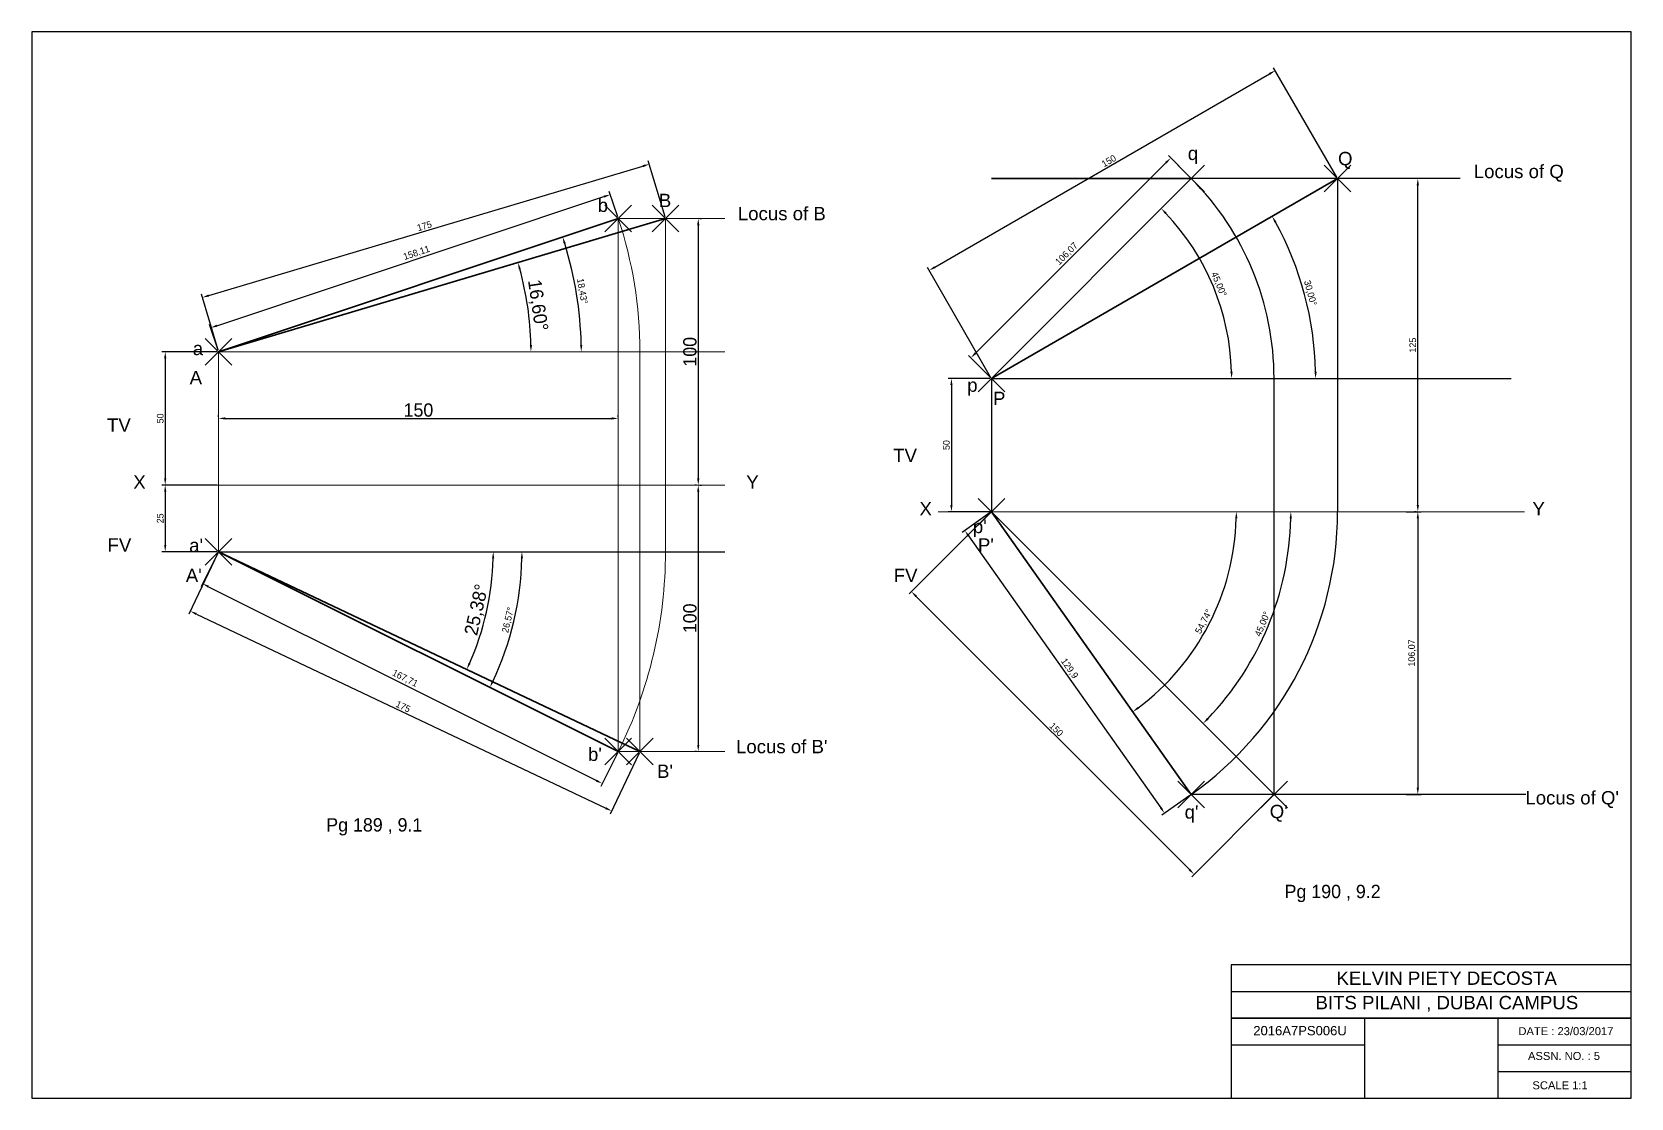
# Model space of a CAD drawing. Header units: millimetres. Extents: x 0 to 600, y 0 to 400.
import ezdxf

# ---------------------------------------------------------------- set-up
doc = ezdxf.new("R2010")
doc.units = ezdxf.units.MM
doc.header["$PDMODE"] = 3
doc.header["$PDSIZE"] = 5
doc.styles.add('MARKING', font='arial.ttf', dxfattribs={"height": 5})
doc.dimstyles.new('ISO-25', dxfattribs={"dimtxt": 2.5, "dimasz": 2.5, "dimexe": 1.25, "dimexo": 0.625, "dimtad": 1, "dimtxsty": 'Standard', "dimcen": 2.5, "dimadec": 0, "dimazin": 0, "dimtfac": 1, "dimtmove": 0, "dimatfit": 3, "dimfxl": 1, "dimarcsym": 0})

# ---------------------------------------------------------------- blocks, each defined once
blk = doc.blocks.new('*D2')
at = {"color": 0, "lineweight": -2, "transparency": 16777216}
for p, q in [((250.62, 330), (251.25, 330)), ((250, 327.5), (250, 232.5)), ((249.38, 230), (248.75, 230))]:
    blk.add_line(p, q, dxfattribs=at)
at = {"color": 0, "transparency": 16777216}
for points in [[(249.58, 327.5), (250.42, 327.5), (250, 330)], [(249.58, 232.5), (250.42, 232.5), (250, 230)]]:
    blk.add_solid(points, dxfattribs=at)
at = {"layer": 'Defpoints', "color": 0, "transparency": 16777216}
for p in [(250, 330), (250, 230), (250, 230)]:
    blk.add_point(p, dxfattribs=at)
at = {"color": 0, "transparency": 16777216, "insert": (246.88, 280), "char_height": 2.5, "attachment_point": 5, "rotation": 90}
blk.add_mtext('{\\H2x;100}', dxfattribs=at)
blk = doc.blocks.new('*D3')
at = {"color": 0, "lineweight": -2, "transparency": 16777216}
for p, q in [((250.62, 230), (251.25, 230)), ((250, 227.5), (250, 132.5)), ((249.38, 130), (248.75, 130))]:
    blk.add_line(p, q, dxfattribs=at)
at = {"color": 0, "transparency": 16777216}
for points in [[(249.58, 227.5), (250.42, 227.5), (250, 230)], [(249.58, 132.5), (250.42, 132.5), (250, 130)]]:
    blk.add_solid(points, dxfattribs=at)
at = {"layer": 'Defpoints', "color": 0, "transparency": 16777216}
for p in [(250, 230), (250, 130), (250, 130)]:
    blk.add_point(p, dxfattribs=at)
at = {"color": 0, "transparency": 16777216, "insert": (246.88, 180), "char_height": 2.5, "attachment_point": 5, "rotation": 90}
blk.add_mtext('{\\H2x;100}', dxfattribs=at)
blk = doc.blocks.new('*D4')
at = {"color": 0, "lineweight": -2, "transparency": 16777216}
blk.add_arc((70, 205), 103.08, 336.01273, 358.61034, dxfattribs=at)
at = {"color": 0, "transparency": 16777216}
for points in [[(172.63, 202.51), (173.46, 202.5), (173.08, 205)], [(164.55, 162.92), (163.8, 163.27), (163.13, 160.82)]]:
    blk.add_solid(points, dxfattribs=at)
at = {"layer": 'Defpoints', "color": 0, "transparency": 16777216}
for p in [(70, 205), (70, 205), (260, 205), (168.62, 175), (228.11, 130)]:
    blk.add_point(p, dxfattribs=at)
at = {"color": 0, "transparency": 16777216, "insert": (167.11, 183.14), "char_height": 2.5, "attachment_point": 5, "rotation": 77.31153}
blk.add_mtext('{\\H2x;25,38°}', dxfattribs=at)
blk = doc.blocks.new('*D5')
at = {"color": 0, "lineweight": -2, "transparency": 16777216}
blk.add_arc((70, 280), 117.23, 1.22187, 15.37968, dxfattribs=at)
at = {"color": 0, "transparency": 16777216}
for points in [[(182.63, 310.98), (183.43, 311.21), (182.35, 313.49)], [(187.62, 282.5), (186.79, 282.5), (187.23, 280)]]:
    blk.add_solid(points, dxfattribs=at)
at = {"layer": 'Defpoints', "color": 0, "transparency": 16777216}
for p in [(237.71, 330), (186.69, 291.31), (70, 280), (70, 280), (260, 280)]:
    blk.add_point(p, dxfattribs=at)
at = {"color": 0, "transparency": 16777216, "insert": (189.51, 297.44), "char_height": 2.5, "attachment_point": 5, "rotation": 278.30077}
blk.add_mtext('{\\H2x;16,60°}', dxfattribs=at)
blk = doc.blocks.new('*D7')
at = {"color": 0, "lineweight": -2, "transparency": 16777216}
for p, q in [((70, 255.62), (70, 256.25)), ((72.5, 255), (217.5, 255)), ((220, 255.62), (220, 256.25))]:
    blk.add_line(p, q, dxfattribs=at)
at = {"color": 0, "transparency": 16777216}
for points in [[(72.5, 255.42), (72.5, 254.58), (70, 255)], [(217.5, 255.42), (217.5, 254.58), (220, 255)]]:
    blk.add_solid(points, dxfattribs=at)
at = {"layer": 'Defpoints', "color": 0, "transparency": 16777216}
for p in [(70, 255), (220, 255), (220, 255)]:
    blk.add_point(p, dxfattribs=at)
at = {"color": 0, "transparency": 16777216, "insert": (145, 258.12), "char_height": 2.5, "attachment_point": 5}
blk.add_mtext('{\\H2x;150}', dxfattribs=at)
blk = doc.blocks.new('*D9')
at = {"color": 0, "lineweight": -2, "transparency": 16777216}
for p, q in [((69.37, 289.79), (214.63, 338.21)), ((219.8, 330.59), (216.6, 340.19)), ((69.8, 280.59), (66.6, 290.19))]:
    blk.add_line(p, q, dxfattribs=at)
at = {"color": 0, "transparency": 16777216}
for points in [[(214.5, 338.6), (214.76, 337.81), (217, 339)], [(69.24, 290.19), (69.5, 289.4), (67, 289)]]:
    blk.add_solid(points, dxfattribs=at)
at = {"layer": 'Defpoints', "color": 0, "transparency": 16777216}
for p in [(217, 339), (220, 330), (70, 280)]:
    blk.add_point(p, dxfattribs=at)
at = {"color": 0, "transparency": 16777216, "insert": (144.34, 316.98), "char_height": 2.5, "attachment_point": 5, "rotation": 18.43495}
blk.add_mtext('158,11', dxfattribs=at)
blk = doc.blocks.new('*D10')
at = {"color": 0, "lineweight": -2, "transparency": 16777216}
for p, q in [((66.32, 301.1), (229.23, 349.68)), ((237.53, 330.6), (231.27, 351.59)), ((69.82, 280.6), (63.56, 301.59))]:
    blk.add_line(p, q, dxfattribs=at)
at = {"color": 0, "transparency": 16777216}
for points in [[(229.11, 350.08), (229.35, 349.28), (231.63, 350.39)], [(66.2, 301.5), (66.44, 300.71), (63.92, 300.39)]]:
    blk.add_solid(points, dxfattribs=at)
at = {"layer": 'Defpoints', "color": 0, "transparency": 16777216}
for p in [(231.63, 350.39), (237.71, 330), (70, 280)]:
    blk.add_point(p, dxfattribs=at)
at = {"color": 0, "transparency": 16777216, "insert": (147.24, 327.19), "char_height": 2.5, "attachment_point": 5, "rotation": 16.60155}
blk.add_mtext('175', dxfattribs=at)
blk = doc.blocks.new('*D11')
at = {"color": 0, "lineweight": -2, "transparency": 16777216}
for p, q in [((69.72, 204.44), (63.44, 191.87)), ((66.23, 191.87), (211.76, 119.11)), ((219.72, 129.44), (213.44, 116.87))]:
    blk.add_line(p, q, dxfattribs=at)
at = {"color": 0, "transparency": 16777216}
for points in [[(66.42, 192.24), (66.04, 191.5), (63.99, 192.99)], [(211.94, 119.48), (211.57, 118.73), (213.99, 117.99)]]:
    blk.add_solid(points, dxfattribs=at)
at = {"layer": 'Defpoints', "color": 0, "transparency": 16777216}
for p in [(70, 205), (220, 130), (213.99, 117.99)]:
    blk.add_point(p, dxfattribs=at)
at = {"color": 0, "transparency": 16777216, "insert": (139.93, 157.35), "char_height": 2.5, "attachment_point": 5, "rotation": 333.43495}
blk.add_mtext('167,71', dxfattribs=at)
blk = doc.blocks.new('*D12')
at = {"color": 0, "lineweight": -2, "transparency": 16777216}
for p, q in [((69.73, 204.44), (58.88, 181.55)), ((61.67, 181.61), (215.27, 108.75)), ((227.85, 129.44), (216.99, 106.55))]:
    blk.add_line(p, q, dxfattribs=at)
at = {"color": 0, "transparency": 16777216}
for points in [[(61.85, 181.99), (61.49, 181.23), (59.41, 182.68)], [(215.45, 109.13), (215.09, 108.38), (217.53, 107.68)]]:
    blk.add_solid(points, dxfattribs=at)
at = {"layer": 'Defpoints', "color": 0, "transparency": 16777216}
for p in [(70, 205), (228.11, 130), (217.53, 107.68)]:
    blk.add_point(p, dxfattribs=at)
at = {"color": 0, "transparency": 16777216, "insert": (139.27, 146.87), "char_height": 2.5, "attachment_point": 5, "rotation": 334.62307}
blk.add_mtext('175', dxfattribs=at)
blk = doc.blocks.new('*D13')
at = {"color": 0, "lineweight": -2, "transparency": 16777216}
for p, q in [((69.38, 280), (48.75, 280)), ((50, 277.5), (50, 232.5)), ((69.38, 230), (48.75, 230))]:
    blk.add_line(p, q, dxfattribs=at)
at = {"color": 0, "transparency": 16777216}
for points in [[(49.58, 277.5), (50.42, 277.5), (50, 280)], [(49.58, 232.5), (50.42, 232.5), (50, 230)]]:
    blk.add_solid(points, dxfattribs=at)
at = {"layer": 'Defpoints', "color": 0, "transparency": 16777216}
for p in [(70, 280), (50, 230), (70, 230)]:
    blk.add_point(p, dxfattribs=at)
at = {"color": 0, "transparency": 16777216, "insert": (48.12, 255), "char_height": 2.5, "attachment_point": 5, "rotation": 90}
blk.add_mtext('50', dxfattribs=at)
blk = doc.blocks.new('*D14')
at = {"color": 0, "lineweight": -2, "transparency": 16777216}
for p, q in [((69.38, 230), (48.75, 230)), ((50, 227.5), (50, 207.5)), ((69.38, 205), (48.75, 205))]:
    blk.add_line(p, q, dxfattribs=at)
at = {"color": 0, "transparency": 16777216}
for points in [[(49.58, 227.5), (50.42, 227.5), (50, 230)], [(49.58, 207.5), (50.42, 207.5), (50, 205)]]:
    blk.add_solid(points, dxfattribs=at)
at = {"layer": 'Defpoints', "color": 0, "transparency": 16777216}
for p in [(70, 230), (50, 205), (70, 205)]:
    blk.add_point(p, dxfattribs=at)
at = {"color": 0, "transparency": 16777216, "insert": (48.12, 217.5), "char_height": 2.5, "attachment_point": 5, "rotation": 90}
blk.add_mtext('25', dxfattribs=at)
blk = doc.blocks.new('*D15')
at = {"color": 0, "lineweight": -2, "transparency": 16777216}
for p, q in [((354.05, 279.49), (425.51, 350.95)), ((434.56, 345.44), (426.4, 353.6)), ((359.56, 270.44), (351.4, 278.6))]:
    blk.add_line(p, q, dxfattribs=at)
at = {"color": 0, "transparency": 16777216}
for points in [[(425.22, 351.24), (425.81, 350.66), (427.28, 352.72)], [(353.76, 279.78), (354.34, 279.19), (352.28, 277.72)]]:
    blk.add_solid(points, dxfattribs=at)
at = {"layer": 'Defpoints', "color": 0, "transparency": 16777216}
for p in [(427.28, 352.72), (435, 345), (360, 270)]:
    blk.add_point(p, dxfattribs=at)
at = {"color": 0, "transparency": 16777216, "insert": (388.31, 316.69), "char_height": 2.5, "attachment_point": 5, "rotation": 45}
blk.add_mtext('106,07', dxfattribs=at)
blk = doc.blocks.new('*D16')
at = {"color": 0, "lineweight": -2, "transparency": 16777216}
for p, q in [((338.77, 311.76), (464.35, 384.26)), ((489.59, 345.54), (465.89, 386.6)), ((359.69, 270.54), (335.98, 311.6))]:
    blk.add_line(p, q, dxfattribs=at)
at = {"color": 0, "transparency": 16777216}
for points in [[(464.14, 384.63), (464.56, 383.9), (466.51, 385.51)], [(338.57, 312.13), (338.98, 311.4), (336.61, 310.51)]]:
    blk.add_solid(points, dxfattribs=at)
at = {"layer": 'Defpoints', "color": 0, "transparency": 16777216}
for p in [(466.51, 385.51), (489.9, 345), (360, 270)]:
    blk.add_point(p, dxfattribs=at)
at = {"color": 0, "transparency": 16777216, "insert": (404.06, 351.62), "char_height": 2.5, "attachment_point": 5, "rotation": 30}
blk.add_mtext('150', dxfattribs=at)
blk = doc.blocks.new('*D17')
at = {"color": 0, "lineweight": -2, "transparency": 16777216}
for p, q in [((359.49, 219.64), (348.98, 212.21)), ((351.44, 210.89), (423.56, 108.9)), ((434.49, 113.57), (423.98, 106.14))]:
    blk.add_line(p, q, dxfattribs=at)
at = {"color": 0, "transparency": 16777216}
for points in [[(351.78, 211.13), (351.1, 210.65), (350, 212.93)], [(423.9, 109.14), (423.22, 108.66), (425, 106.86)]]:
    blk.add_solid(points, dxfattribs=at)
at = {"layer": 'Defpoints', "color": 0, "transparency": 16777216}
for p in [(360, 220), (435, 113.93), (425, 106.86)]:
    blk.add_point(p, dxfattribs=at)
at = {"color": 0, "transparency": 16777216, "insert": (389.2, 161.1), "char_height": 2.5, "attachment_point": 5, "rotation": 305.26439}
blk.add_mtext('129,9', dxfattribs=at)
blk = doc.blocks.new('*D18')
at = {"color": 0, "lineweight": -2, "transparency": 16777216}
for p, q in [((359.56, 219.56), (329.12, 189.12)), ((331.77, 188.23), (434.3, 85.7)), ((465.62, 113.49), (435.18, 83.05))]:
    blk.add_line(p, q, dxfattribs=at)
at = {"color": 0, "transparency": 16777216}
for points in [[(332.06, 188.53), (331.47, 187.94), (330, 190)], [(434.59, 86), (434, 85.41), (436.07, 83.93)]]:
    blk.add_solid(points, dxfattribs=at)
at = {"layer": 'Defpoints', "color": 0, "transparency": 16777216}
for p in [(360, 220), (466.07, 113.93), (436.07, 83.93)]:
    blk.add_point(p, dxfattribs=at)
at = {"color": 0, "transparency": 16777216, "insert": (384.36, 138.29), "char_height": 2.5, "attachment_point": 5, "rotation": 315}
blk.add_mtext('150', dxfattribs=at)
blk = doc.blocks.new('*D19')
at = {"color": 0, "lineweight": -2, "transparency": 16777216}
for p, q in [((359.38, 270), (343.75, 270)), ((345, 267.5), (345, 222.5)), ((359.38, 220), (343.75, 220))]:
    blk.add_line(p, q, dxfattribs=at)
at = {"color": 0, "transparency": 16777216}
for points in [[(344.58, 267.5), (345.42, 267.5), (345, 270)], [(344.58, 222.5), (345.42, 222.5), (345, 220)]]:
    blk.add_solid(points, dxfattribs=at)
at = {"layer": 'Defpoints', "color": 0, "transparency": 16777216}
for p in [(360, 270), (345, 220), (360, 220)]:
    blk.add_point(p, dxfattribs=at)
at = {"color": 0, "transparency": 16777216, "insert": (343.12, 245), "char_height": 2.5, "attachment_point": 5, "rotation": 90}
blk.add_mtext('50', dxfattribs=at)
blk = doc.blocks.new('*D20')
at = {"color": 0, "lineweight": -2, "transparency": 16777216}
blk.add_arc((360, 270), 121.66, 1.17744, 28.82256, dxfattribs=at)
at = {"color": 0, "transparency": 16777216}
for points in [[(466.22, 328.45), (466.95, 328.85), (465.36, 330.83)], [(482.05, 272.5), (481.21, 272.5), (481.66, 270)]]:
    blk.add_solid(points, dxfattribs=at)
at = {"layer": 'Defpoints', "color": 0, "transparency": 16777216}
for p in [(489.9, 345), (479.81, 291.13), (360, 270), (360, 270), (555, 270)]:
    blk.add_point(p, dxfattribs=at)
at = {"color": 0, "transparency": 16777216, "insert": (479.52, 302.03), "char_height": 2.5, "attachment_point": 5, "rotation": 285}
blk.add_mtext('30,00°', dxfattribs=at)
blk = doc.blocks.new('*D21')
at = {"color": 0, "lineweight": -2, "transparency": 16777216}
blk.add_arc((360, 220), 112.36, 316.27484, 358.72516, dxfattribs=at)
at = {"color": 0, "transparency": 16777216}
for points in [[(471.92, 217.5), (472.75, 217.5), (472.36, 220)], [(441.5, 142.04), (440.9, 142.63), (439.45, 140.55)]]:
    blk.add_solid(points, dxfattribs=at)
at = {"layer": 'Defpoints', "color": 0, "transparency": 16777216}
for p in [(340, 220), (360, 220), (560, 220), (457.31, 163.82), (466.07, 113.93)]:
    blk.add_point(p, dxfattribs=at)
at = {"color": 0, "transparency": 16777216, "insert": (461.88, 177.8), "char_height": 2.5, "attachment_point": 5, "rotation": 67.5}
blk.add_mtext('45,00°', dxfattribs=at)
blk = doc.blocks.new('*D22')
at = {"color": 0, "lineweight": -2, "transparency": 16777216}
blk.add_arc((360, 220), 91.92, 306.82268, 358.44171, dxfattribs=at)
at = {"color": 0, "transparency": 16777216}
for points in [[(451.47, 217.51), (452.31, 217.49), (451.92, 220)], [(415.34, 146.08), (414.85, 146.75), (413.07, 144.94)]]:
    blk.add_solid(points, dxfattribs=at)
at = {"layer": 'Defpoints', "color": 0, "transparency": 16777216}
for p in [(340, 220), (360, 220), (560, 220), (433.9, 165.33), (435, 113.93)]:
    blk.add_point(p, dxfattribs=at)
at = {"color": 0, "transparency": 16777216, "insert": (439.79, 178.7), "char_height": 2.5, "attachment_point": 5, "rotation": 62.63219}
blk.add_mtext('54,74°', dxfattribs=at)
blk = doc.blocks.new('*D23')
at = {"color": 0, "lineweight": -2, "transparency": 16777216}
blk.add_arc((360, 270), 90.14, 1.58915, 43.41085, dxfattribs=at)
at = {"color": 0, "transparency": 16777216}
for points in [[(425.18, 331.66), (425.78, 332.24), (423.74, 333.74)], [(450.52, 272.51), (449.69, 272.49), (450.14, 270)]]:
    blk.add_solid(points, dxfattribs=at)
at = {"layer": 'Defpoints', "color": 0, "transparency": 16777216}
for p in [(435, 345), (447.07, 293.33), (360, 270), (360, 270), (555, 270)]:
    blk.add_point(p, dxfattribs=at)
at = {"color": 0, "transparency": 16777216, "insert": (445.2, 305.29), "char_height": 2.5, "attachment_point": 5, "rotation": 292.5}
blk.add_mtext('45,00°', dxfattribs=at)
blk = doc.blocks.new('*D24')
at = {"color": 0, "lineweight": -2, "transparency": 16777216}
blk.add_arc((70, 280), 136.1, 1.05243, 17.38251, dxfattribs=at)
at = {"color": 0, "transparency": 16777216}
for points in [[(199.49, 320.53), (200.29, 320.79), (199.12, 323.04)], [(206.5, 282.5), (205.67, 282.5), (206.1, 280)]]:
    blk.add_solid(points, dxfattribs=at)
at = {"layer": 'Defpoints', "color": 0, "transparency": 16777216}
for p in [(220, 330), (205.32, 294.57), (70, 280), (70, 280), (260, 280)]:
    blk.add_point(p, dxfattribs=at)
at = {"color": 0, "transparency": 16777216, "insert": (206.31, 302.73), "char_height": 2.5, "attachment_point": 5, "rotation": 279.46742}
blk.add_mtext('18,43°', dxfattribs=at)
blk = doc.blocks.new('*D25')
at = {"color": 0, "lineweight": -2, "transparency": 16777216}
blk.add_arc((70, 205), 113.84, 334.69323, 358.74172, dxfattribs=at)
at = {"color": 0, "transparency": 16777216}
for points in [[(183.4, 202.5), (184.23, 202.5), (183.84, 205)], [(173.29, 156.16), (172.54, 156.52), (171.82, 154.09)]]:
    blk.add_solid(points, dxfattribs=at)
at = {"layer": 'Defpoints', "color": 0, "transparency": 16777216}
for p in [(70, 205), (70, 205), (260, 205), (178.44, 170.37), (220, 130)]:
    blk.add_point(p, dxfattribs=at)
at = {"color": 0, "transparency": 16777216, "insert": (178.77, 179.32), "char_height": 2.5, "attachment_point": 5, "rotation": 76.71747}
blk.add_mtext('26,57°', dxfattribs=at)
blk = doc.blocks.new('*D30')
at = {"color": 0, "lineweight": -2, "transparency": 16777216}
for p, q in [((515.62, 220), (521.25, 220)), ((520, 217.5), (520, 116.43)), ((515.62, 113.93), (521.25, 113.93))]:
    blk.add_line(p, q, dxfattribs=at)
at = {"color": 0, "transparency": 16777216}
for points in [[(519.58, 217.5), (520.42, 217.5), (520, 220)], [(519.58, 116.43), (520.42, 116.43), (520, 113.93)]]:
    blk.add_solid(points, dxfattribs=at)
at = {"layer": 'Defpoints', "color": 0, "transparency": 16777216}
for p in [(515, 220), (515, 113.93), (520, 113.93)]:
    blk.add_point(p, dxfattribs=at)
at = {"color": 0, "transparency": 16777216, "insert": (517.92, 166.97), "char_height": 2.5, "attachment_point": 5, "rotation": 90}
blk.add_mtext('106,07', dxfattribs=at)
blk = doc.blocks.new('*D31')
at = {"color": 0, "lineweight": -2, "transparency": 16777216}
for p, q in [((519.38, 345), (518.75, 345)), ((520, 222.5), (520, 342.5)), ((519.38, 220), (518.75, 220))]:
    blk.add_line(p, q, dxfattribs=at)
at = {"color": 0, "transparency": 16777216}
for points in [[(519.58, 342.5), (520.42, 342.5), (520, 345)], [(519.58, 222.5), (520.42, 222.5), (520, 220)]]:
    blk.add_solid(points, dxfattribs=at)
at = {"layer": 'Defpoints', "color": 0, "transparency": 16777216}
for p in [(520, 345), (520, 345), (520, 220)]:
    blk.add_point(p, dxfattribs=at)
at = {"color": 0, "transparency": 16777216, "insert": (518.12, 282.5), "char_height": 2.5, "attachment_point": 5, "rotation": 90}
blk.add_mtext('125', dxfattribs=at)

msp = doc.modelspace()

# ---------------------------------------------------------------- linework, layer by layer
at = {"lineweight": 30}
for p, q in [((360, 270), (489.904, 345)), ((360, 270), (435, 345)), ((70, 280), (220, 330)), ((70, 280), (237.705, 330)), ((360, 220), (466.066, 113.934)), ((360, 220), (435, 113.934)), ((70, 205), (220, 130)), ((70, 205), (228.114, 130)), ((450, 30), (600, 30))]:
    msp.add_line(p, q, dxfattribs=at)
for p, q in [((535.897, 345), (360, 345)), ((360, 345), (435, 345)), ((489.904, 345), (489.904, 220)), ((360, 270), (555, 270)), ((360, 270), (360, 220)), ((466.066, 113.934), (466.066, 270)), ((70, 205), (260, 205)), ((560.571, 113.934), (435, 113.934)), ((450, 40), (600, 40)), ((500, 30), (500, 0)), ((550, 30), (550, 0)), ((450, 20), (500, 20)), ((550, 20), (600, 20)), ((550, 10), (600, 10))]:
    msp.add_line(p, q)
at = {"lineweight": 15}
for p, q in [((220, 330), (260, 330)), ((220, 330), (220, 130)), ((237.705, 205), (237.705, 330)), ((70, 280), (260, 280)), ((70, 280), (70, 205)), ((228.114, 280), (228.114, 130)), ((50, 230), (260, 230)), ((340, 220), (560, 220)), ((220, 130), (260, 130))]:
    msp.add_line(p, q, dxfattribs=at)
for points in [[(0, 400), (0, 0), (600, 0), (600, 400), (0, 400)], [(600, 50), (450, 50), (450, 0), (600, 0), (600, 50)]]:
    msp.add_lwpolyline(points)
for centre, radius, start, end in [((360, 270), 106.066, 0, 45), ((360, 220), 129.904, 305.26439, 0)]:
    msp.add_arc(centre, radius, start, end)
for centre, radius, start, end in [((70, 280), 158.114, 0, 18.434949), ((70, 205), 167.705, 333.434949, 0)]:
    msp.add_arc(centre, radius, start, end, dxfattribs=at)
for p in [(435, 345), (489.904, 345), (220, 330), (237.705, 330), (70, 280), (360, 270), (360, 220), (70, 205), (220, 130), (228.114, 130), (435, 113.934), (466.066, 113.934)]:
    msp.add_point(p)

# ---------------------------------------------------------------- texts
at = {"char_height": 5, "attachment_point": 1, "style": 'MARKING'}
for s, width, gutter_width, insert in [('\\pi5.9311;q', 15, 25, (427.761, 356.953)), ('\\pi5.0614;Q', 15, 25, (485, 355)), ('\\pi25.994;Locus of Q', 85, 25, (515, 350.167)), ('\\pi6.4294;b', 16, 25, (205.838, 337.483)), ('\\pi3.6182;B', 11.01197, 25, (231.598, 339.292)), ('\\pi26.439;Locus of B', 85, 25, (238.415, 334.361)), ('\\pi6.3322;a', 16, 25, (53.997, 283.752)), ('\\pi5.5717;A', 15.81248, 25, (53.591, 272.824)), ('\\pi5.9277;p', 15, 25, (345, 270)), ('\\pi5.5917;P', 15, 25, (355, 265)), ('\\pi8.1463;TV', 25, 12.5, (20, 255)), ('\\pi8.1463;TV', 25, 12.5, (315, 243.608)), ('\\pi5.208;X', 15, 12.5, (32.807, 233.608)), ('\\pi5.208;Y', 15, 12.5, (262.807, 233.608)), ('\\pi5.208;X', 15, 12.5, (327.807, 223.608)), ('\\pi5.208;Y', 15, 12.5, (557.807, 223.608)), ("\\pi5.2848;p'", 15, 25, (347.761, 216.953)), ('\\pi8.351;FV', 25, 12.5, (20, 210)), ("\\pi4.9369;P'", 15, 25, (350, 210)), ("\\pi5.6808;a'", 16, 25, (53.304, 209.862)), ("\\pi5.0737;A'", 15.81248, 25, (52.64, 198.595)), ('\\pi8.351;FV', 25, 12.5, (315, 198.608)), ("\\pi25.75;Locus of B'", 85, 25, (238.415, 134.361)), ("\\pi5.7831;b'", 16, 25, (202.845, 131.472)), ("\\pi2.9292;B'", 11.01197, 25, (231.598, 125.117)), ("\\pi25.363;Locus of Q'", 85, 25, (535, 115.167)), ("\\pi5.1774;q'", 15, 25, (427.32, 109.823)), ("\\pi4.4304;Q'", 15, 25, (460, 110))]:
    msp.add_mtext_dynamic_manual_height_columns(s, width=width, gutter_width=gutter_width, heights=[0], dxfattribs=dict(at, insert=insert))
at = {"attachment_point": 1}
for s, width, gutter_width, heights, insert, char_height in [('\\pi45.417;Pg 189 , 9.1', 140, 25, [0], (65, 105), 5), ('\\pi45;Pg 190 , 9.2', 140, 25, [0], (425, 80), 5), ('\\pi8.4721;{\\fArial|b0|i0|c0|p34;KELVIN PIETY DECOSTA}', 99.12013, 12.5, [10], (481.016, 47.464), 5), ('\\pi14.288;{\\fArial|b0|i0|c0|p34;BITS PILANI , DUBAI CAMPUS}', 126.28702, 12.5, [0], (467.325, 38.297), 5), ('\\pi9.4434;{\\fArial|b0|i0|c0|p34;2016A7PS006U}', 53.41883, 12.5, [0], (448.829, 27.029), 3.5), ('\\pi9.2702;{\\fArial|b0|i0|c0|p34;DATE : 23/03/2017}', 53.67273, 12.5, [0], (548.477, 26.585), 3), ('\\pi9.9845;{\\fArial|b0|i0|c0|p34;ASSN. NO. : 5 }', 46.81753, 12.5, [0], (551.368, 17.282), 3), ('\\pi1.3336;{\\fArial|b0|i0|c0|p34;SCALE 1:1}', 22.4435, 12.5, [2.849], (561.679, 6.268), 3)]:
    msp.add_mtext_dynamic_manual_height_columns(s, width=width, gutter_width=gutter_width, heights=heights, dxfattribs=dict(at, insert=insert, char_height=char_height))

# ---------------------------------------------------------------- dimensions: what is measured, and where the dimension line sits
for base, p1, p2, angle, picture, middle in [((466.513, 385.514), (360, 270), (489.904, 345), 30, '*D16', (405, 350)), ((217, 339), (70, 280), (220, 330), 18.434949, '*D9', (145, 315))]:
    dim = msp.add_linear_dim(base=base, p1=p1, p2=p2, angle=angle, dimstyle='ISO-25', override={"dimadec": 2, "dimfrac": 2})
    dim.commit()
    dim.dimension.update_dxf_attribs({"geometry": picture, "text_midpoint": middle, "dimtype": 161})
for p1, p2, distance, picture, middle in [((70, 280), (237.705, 330), 21.277, '*D10', (147.238, 327.187)), ((360, 270), (435, 345), 10.914, '*D15', (388.309, 316.691)), ((360, 270), (360, 220), -15, '*D19', (343.125, 245)), ((360, 220), (466.066, 113.934), -42.426, '*D18', (384.359, 138.293)), ((360, 220), (435, 113.934), -12.247, '*D17', (389.201, 161.099)), ((70, 205), (228.114, 130), -24.703, '*D12', (139.273, 146.874)), ((70, 205), (220, 130), -13.429, '*D11', (139.926, 157.352))]:
    dim = msp.add_aligned_dim(p1=p1, p2=p2, distance=distance, dimstyle='ISO-25', override={"dimadec": 2, "dimfrac": 2})
    dim.commit()
    dim.dimension.update_dxf_attribs({"geometry": picture, "text_midpoint": middle})
for base, line1, line2, picture, middle in [((479.807, 291.125), ((360, 270), (555, 270)), ((360, 270), (489.904, 345)), '*D20', (479.522, 302.026)), ((447.067, 293.33), ((360, 270), (555, 270)), ((360, 270), (435, 345)), '*D23', (445.202, 305.292)), ((457.308, 163.819), ((360, 220), (466.066, 113.934)), ((340, 220), (560, 220)), '*D21', (461.883, 177.799)), ((433.903, 165.334), ((360, 220), (435, 113.934)), ((340, 220), (560, 220)), '*D22', (439.785, 178.7)), ((178.444, 170.37), ((70, 205), (220, 130)), ((70, 205), (260, 205)), '*D25', (178.766, 179.324))]:
    dim = msp.add_angular_dim_2l(base=base, line1=line1, line2=line2, dimstyle='ISO-25', override={"dimadec": 2, "dimfrac": 2})
    dim.commit()
    dim.dimension.update_dxf_attribs({"geometry": picture, "text_midpoint": middle})
for base, p1, p2, picture, middle in [((520, 345), (520, 220), (520, 345), '*D31', (518.125, 282.5)), ((50, 230), (70, 280), (70, 230), '*D13', (48.125, 255)), ((50, 205), (70, 230), (70, 205), '*D14', (48.125, 217.5)), ((520, 113.934), (515, 220), (515, 113.934), '*D30', (517.917, 166.967))]:
    dim = msp.add_linear_dim(base=base, p1=p1, p2=p2, angle=90, dimstyle='ISO-25', override={"dimadec": 2, "dimfrac": 2})
    dim.commit()
    dim.dimension.update_dxf_attribs({"geometry": picture, "text_midpoint": middle})
for base, line1, line2, picture, middle in [((186.686, 291.305), ((70, 280), (260, 280)), ((70, 280), (237.705, 330)), '*D5', (189.509, 297.436)), ((168.617, 175.004), ((70, 205), (260, 205)), ((70, 205), (228.114, 130)), '*D4', (167.105, 183.137))]:
    dim = msp.add_angular_dim_2l(base=base, line1=line1, line2=line2, text='{\\H2x;<>}', dimstyle='ISO-25', override={"dimadec": 2, "dimfrac": 2})
    dim.commit()
    dim.dimension.update_dxf_attribs({"geometry": picture, "text_midpoint": middle})
dim = msp.add_angular_dim_2l(base=(205.323, 294.569), line1=((70, 280), (260, 280)), line2=((70, 280), (220, 330)), dimstyle='ISO-25', override={"dimadec": 2, "dimfrac": 2})
dim.commit()
dim.dimension.update_dxf_attribs({"geometry": '*D24', "text_midpoint": (204.251, 302.387), "dimtype": 162})
for base, p1, p2, picture, middle in [((250, 230), (250, 330), (250, 230), '*D2', (246.875, 280)), ((250, 130), (250, 230), (250, 130), '*D3', (246.875, 180))]:
    dim = msp.add_linear_dim(base=base, p1=p1, p2=p2, angle=90, text='{\\H2x;<>}', dimstyle='ISO-25', override={"dimadec": 2, "dimfrac": 2})
    dim.commit()
    dim.dimension.update_dxf_attribs({"geometry": picture, "text_midpoint": middle})
dim = msp.add_linear_dim(base=(220, 255), p1=(70, 255), p2=(220, 255), text='{\\H2x;<>}', dimstyle='ISO-25', override={"dimadec": 2, "dimfrac": 2})
dim.commit()
dim.dimension.update_dxf_attribs({"geometry": '*D7', "text_midpoint": (145, 258.125)})

doc.saveas('drawing.dxf')
